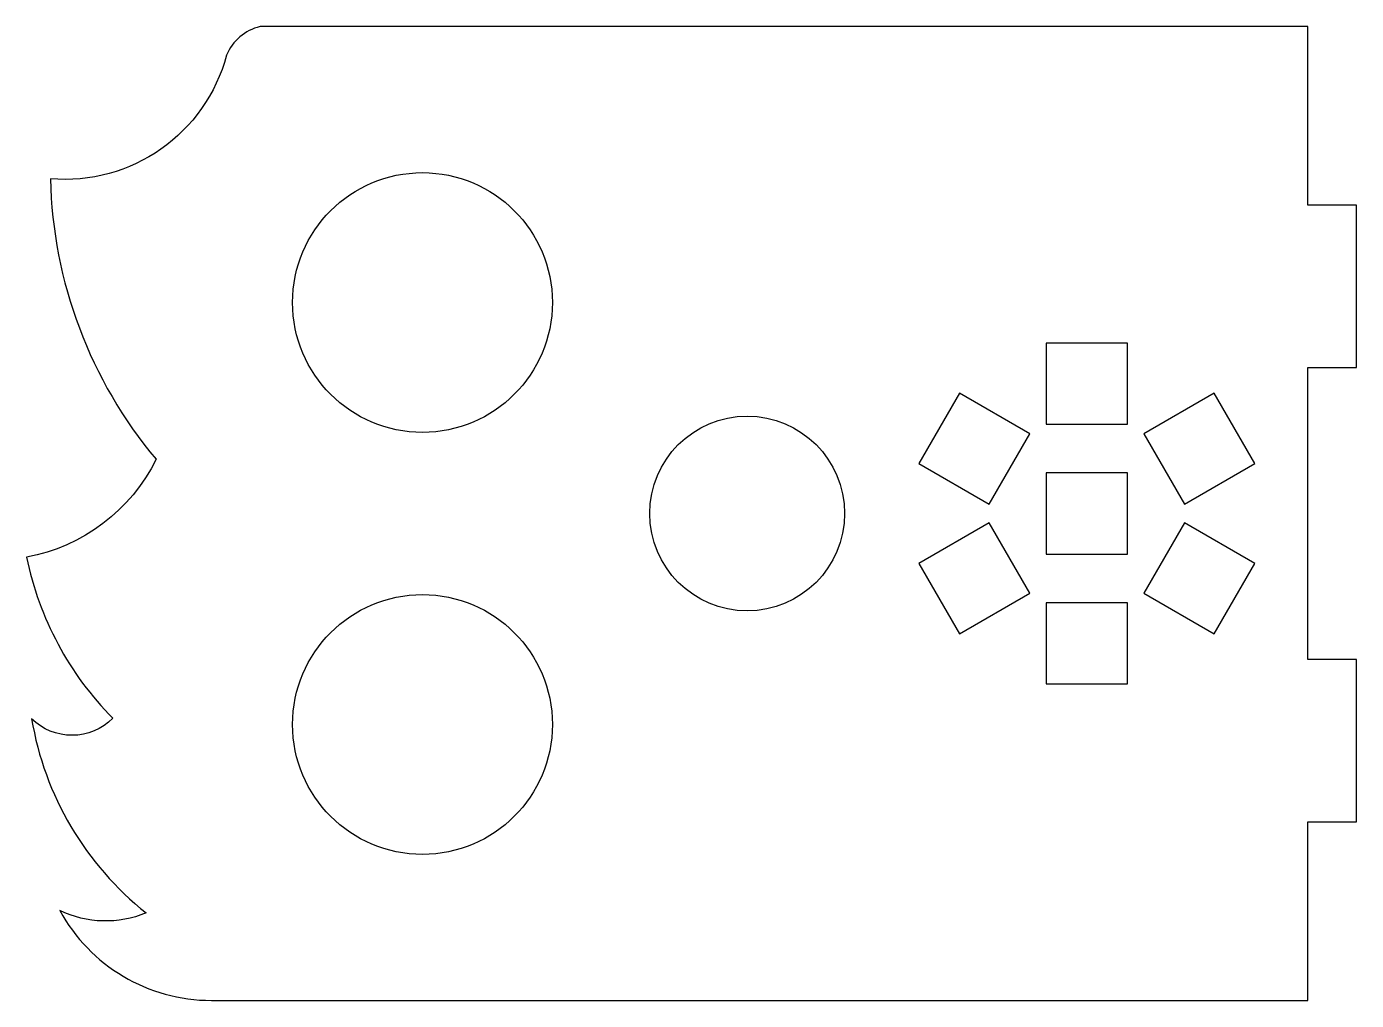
# Model space of a CAD drawing. Header units: millimetres. Extents: x -0.9 to 81, y 11.2 to 71.2.
import ezdxf

# ---------------------------------------------------------------- set-up
doc = ezdxf.new("R2010")
doc.units = ezdxf.units.MM
doc.layers.add('Corte exterior', color=1, linetype='Continuous', true_color=0xff0000)

msp = doc.modelspace()

# ---------------------------------------------------------------- linework, layer by layer
at = {"layer": 'Corte exterior'}
msp.add_lwpolyline([(81.032, 50.181), (81.032, 60.181), (78.032, 60.181), (78.032, 71.181), (66.959, 71.181), (56.22, 71.181), (47.226, 71.181), (42.176, 71.181), (32.393, 71.181), (26.994, 71.181), (16.997, 71.181), (13.507, 71.181, 0.239088), (11.44, 69.423, -0.36422), (0.589, 61.804, 0.170056), (7.097, 44.524, -0.236068), (-0.875, 38.487, 0.145113), (4.435, 28.561, -0.414214), (-0.565, 28.538, 0.185678), (6.49, 16.57, -0.213504), (1.167, 16.718, 0.274161), (10.507, 11.181), (21.657, 11.181), (43.77, 11.181), (66.512, 11.181), (78.032, 11.181), (78.032, 22.181), (81.032, 22.181), (81.032, 32.181), (78.032, 32.181), (78.032, 50.181)], format="xyb", close=True, dxfattribs=at)
for points in [[(61.923, 51.681), (61.923, 46.681), (66.923, 46.681), (66.923, 51.681)], [(60.91, 46.096), (56.58, 48.596), (54.08, 44.266), (58.41, 41.766)], [(72.266, 48.596), (67.936, 46.096), (70.436, 41.766), (74.766, 44.266)], [(61.923, 43.681), (61.923, 38.681), (66.923, 38.681), (66.923, 43.681)], [(56.58, 33.766), (60.91, 36.266), (58.41, 40.596), (54.08, 38.096)], [(67.936, 36.266), (72.266, 33.766), (74.766, 38.096), (70.436, 40.596)], [(61.923, 35.681), (61.923, 30.681), (66.923, 30.681), (66.923, 35.681)]]:
    msp.add_lwpolyline(points, close=True, dxfattribs=at)
for centre, radius in [((23.507, 54.181), 8), ((43.507, 41.181), 6), ((23.507, 28.181), 8)]:
    msp.add_circle(centre, radius, dxfattribs=at)

doc.saveas('drawing.dxf')
